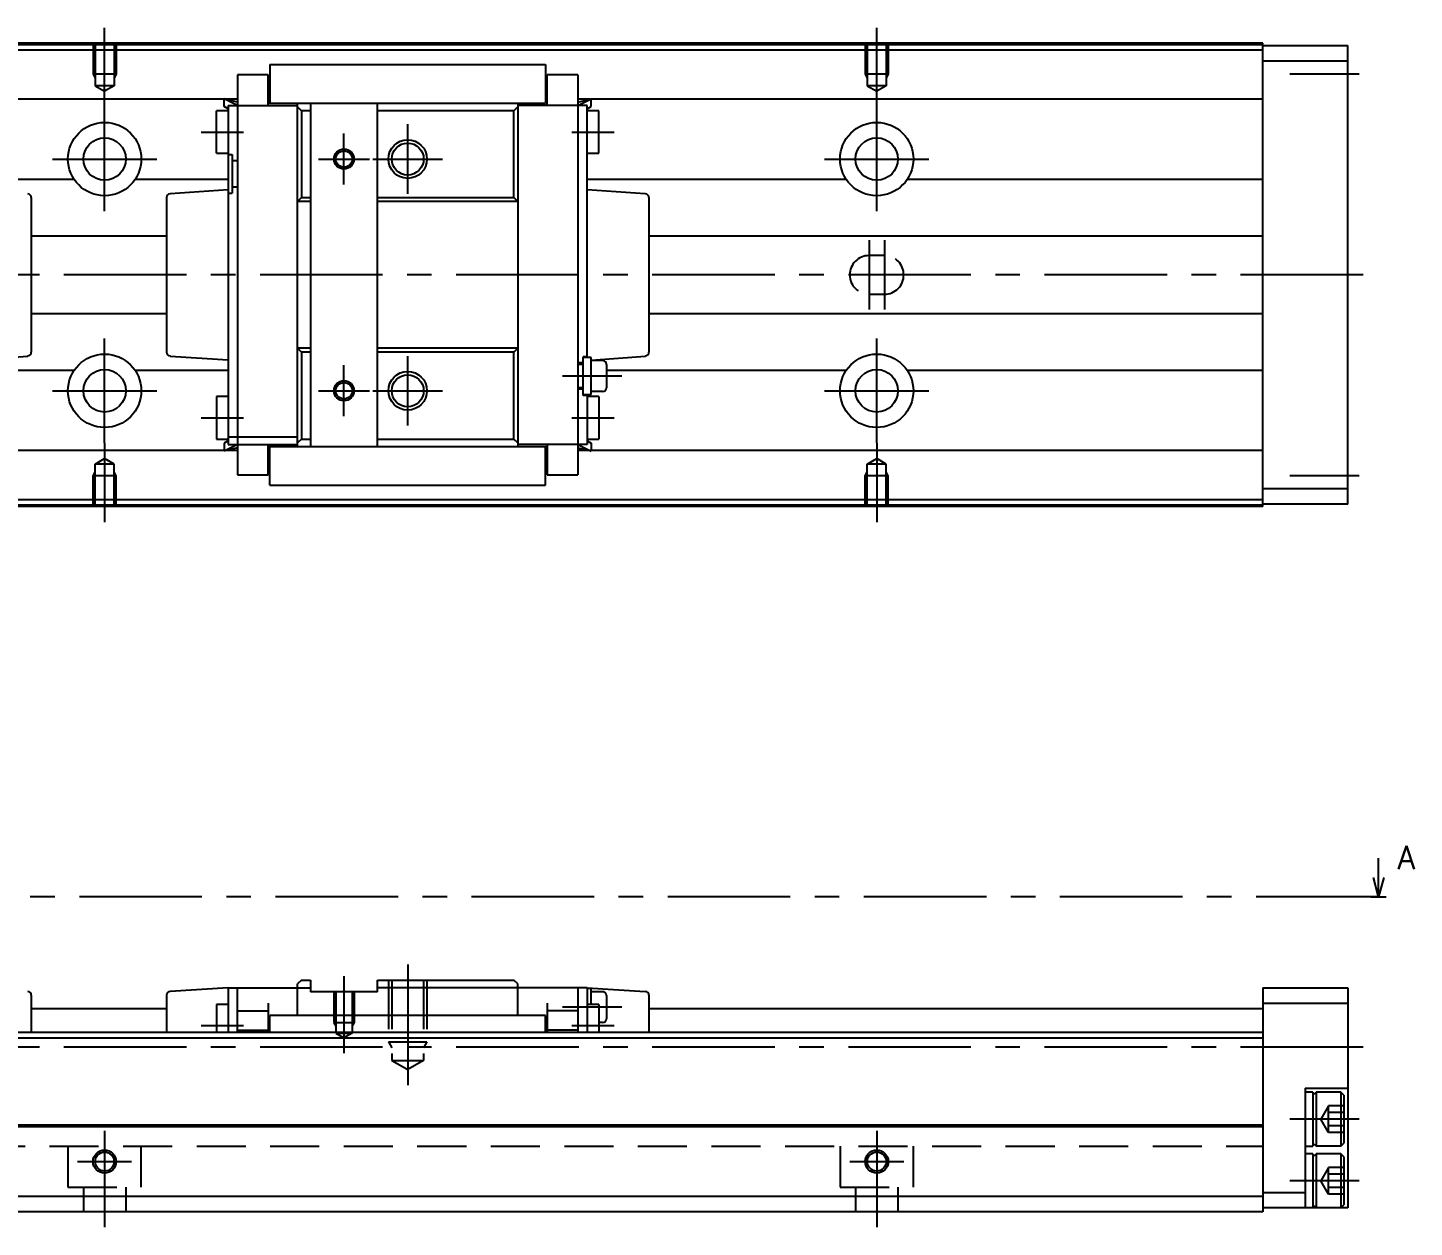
# Model space of a CAD drawing. Extents: x -2 to 554, y -8 to 279.
# Drawn here: x 374.8 to 554.4, y 8 to 163.3 of the extents above; entities that cross this region are included whole.
import ezdxf

# ---------------------------------------------------------------- set-up
doc = ezdxf.new("R2010")
doc.units = 0
doc.header["$LTSCALE"] = 0.5
doc.linetypes.add('CENTER', pattern=[50.8, 31.75, -6.35, 6.35, -6.35])
doc.linetypes.add('DASHED', pattern=[19.05, 12.7, -6.35])
for name, color, linetype in [('MSM_CENTER', 1, 'CENTER'), ('MSM_CONTINUOUS', 7, 'CONTINUOUS'), ('MSM_DASHED', 4, 'DASHED'), ('MSM_NARROW', 5, 'CONTINUOUS'), ('MSM_PART_NUMBER', 7, 'CONTINUOUS')]:
    doc.layers.add(name, color=color, linetype=linetype)
doc.styles.get("Standard").update_dxf_attribs({"font": 'txt.shx', "height": 3, "bigfont": 'bigfont.shx'})

msp = doc.modelspace()

# ---------------------------------------------------------------- linework, layer by layer
at = {"layer": 'MSM_CENTER'}
for p, q in [((384.76, 153.09), (384.76, 163.3)), ((484.76, 153.09), (484.76, 163.3)), ((547.26, 157.3), (538.26, 157.3)), ((384.76, 139.55), (384.76, 153.05)), ((484.76, 139.55), (484.76, 153.05)), ((397.26, 149.8), (402.76, 149.8)), ((415.76, 143), (415.76, 149.6)), ((424.01, 141.8), (424.01, 150.8)), ((445.26, 149.8), (450.76, 149.8)), ((378.01, 146.3), (391.51, 146.3)), ((412.46, 146.3), (419.06, 146.3)), ((419.51, 146.3), (428.51, 146.3)), ((478.01, 146.3), (491.51, 146.3)), ((483.76, 135.8), (483.76, 126.8)), ((485.76, 135.8), (485.76, 126.8)), ((547.76, 131.3), (196.26, 131.3)), ((384.76, 109.55), (384.76, 123.05)), ((484.76, 109.55), (484.76, 123.05)), ((424.01, 111.8), (424.01, 120.8)), ((415.76, 113), (415.76, 119.6)), ((451.76, 118.2), (444.06, 118.2)), ((378.01, 116.3), (391.51, 116.3)), ((412.46, 116.3), (419.06, 116.3)), ((419.51, 116.3), (428.51, 116.3)), ((478.01, 116.3), (491.51, 116.3)), ((397.26, 112.8), (402.76, 112.8)), ((445.26, 112.8), (450.76, 112.8)), ((384.76, 109.51), (384.76, 99.3)), ((484.76, 109.51), (484.76, 99.3)), ((547.26, 105.3), (538.26, 105.3)), ((549.76, 50.8), (188.76, 50.8)), ((424.01, 42), (424.01, 26.41)), ((415.76, 40.5), (415.76, 30.54)), ((451.76, 36.5), (444.06, 36.5)), ((397.26, 34.1), (402.76, 34.1)), ((445.26, 34.1), (450.76, 34.1)), ((547.76, 31.3), (196.26, 31.3)), ((547.26, 22), (538.26, 22)), ((384.76, 20.5), (384.76, 8)), ((484.76, 20.5), (484.76, 8)), ((381.26, 16.5), (388.26, 16.5)), ((481.26, 16.5), (488.26, 16.5)), ((547.26, 14), (538.26, 14))]:
    msp.add_line(p, q, dxfattribs=at)
at = {"layer": 'MSM_CONTINUOUS'}
for p, q in [((534.76, 161.3), (234.76, 161.3)), ((534.76, 161.1), (234.76, 161.1)), ((534.76, 160.4), (234.76, 160.4)), ((534.76, 101.3), (534.76, 161.3)), ((534.76, 161), (545.76, 161)), ((545.76, 101.6), (545.76, 161)), ((406.16, 158.52), (441.86, 158.52)), ((406.16, 158.52), (406.16, 153.55)), ((441.86, 158.52), (441.86, 153.55)), ((534.76, 159), (545.76, 159)), ((401.96, 157.2), (401.96, 105.4)), ((405.96, 157.2), (401.96, 157.2)), ((405.96, 153.25), (405.96, 157.2)), ((442.06, 153.25), (442.06, 157.2)), ((446.06, 157.2), (442.06, 157.2)), ((446.06, 157.2), (446.06, 105.4)), ((400.26, 154.05), (367.76, 154.05)), ((401.96, 153.25), (400.26, 154.1)), ((400.26, 153.1), (400.26, 154.1)), ((400.76, 152.8), (400.26, 153.1)), ((401.96, 154.05), (400.36, 154.05)), ((401.96, 153.67), (400.46, 154.05)), ((400.76, 153.25), (400.76, 109.35)), ((400.76, 153.25), (409.76, 153.25)), ((405.96, 153.55), (441.86, 153.55)), ((409.76, 109.05), (409.76, 153.55)), ((409.76, 153.05), (410.26, 152.55)), ((411.41, 153.55), (411.41, 109.05)), ((420.11, 109.05), (420.11, 153.55)), ((437.76, 152.55), (438.26, 153.05)), ((438.26, 153.55), (438.26, 109.05)), ((447.26, 153.25), (438.26, 153.25)), ((446.06, 153.25), (447.76, 154.1)), ((446.06, 153.67), (447.56, 154.05)), ((447.66, 154.05), (446.06, 154.05)), ((447.26, 120.6), (447.26, 153.25)), ((447.26, 152.8), (447.76, 153.1)), ((447.76, 153.1), (447.76, 154.1)), ((534.76, 154.05), (447.76, 154.05)), ((399.26, 147.05), (399.26, 152.55)), ((400.76, 152.55), (399.26, 152.55)), ((410.26, 152.55), (410.26, 141.3)), ((411.41, 152.55), (410.26, 152.55)), ((437.76, 152.55), (420.11, 152.55)), ((437.76, 141.3), (437.76, 152.55)), ((448.76, 152.55), (447.26, 152.55)), ((448.76, 147.05), (448.76, 152.55)), ((399.26, 147.05), (400.76, 147.05)), ((400.76, 146.9), (401.26, 146.9)), ((401.26, 146.9), (401.26, 141.9)), ((401.26, 146.1), (401.96, 146.1)), ((447.26, 147.05), (448.76, 147.05)), ((380.81, 143.66), (367.26, 143.66)), ((400.76, 143.66), (388.71, 143.66)), ((400.76, 142.3), (393.23, 141.8)), ((400.76, 141.9), (401.26, 141.9)), ((401.26, 142.7), (401.96, 142.7)), ((480.81, 143.66), (447.26, 143.66)), ((454.79, 141.8), (447.26, 142.3)), ((534.76, 143.66), (488.71, 143.66)), ((375.26, 141.3), (375.26, 121.3)), ((392.76, 141.3), (392.76, 121.3)), ((410.26, 141.3), (409.76, 140.8)), ((411.41, 140.8), (409.76, 140.8)), ((410.26, 141.3), (411.41, 141.3)), ((420.11, 141.3), (437.76, 141.3)), ((438.26, 140.8), (420.11, 140.8)), ((438.26, 140.8), (437.76, 141.3)), ((455.26, 141.3), (455.26, 121.3)), ((392.76, 136.3), (375.26, 136.3)), ((534.76, 136.3), (455.26, 136.3)), ((375.26, 126.3), (392.76, 126.3)), ((455.26, 126.3), (534.76, 126.3)), ((367.26, 120.23), (374.8, 120.8)), ((393.23, 120.8), (400.76, 120.3)), ((409.76, 121.8), (410.26, 121.3)), ((411.41, 121.8), (409.76, 121.8)), ((410.26, 121.3), (410.26, 110.05)), ((411.41, 121.3), (410.26, 121.3)), ((438.26, 121.8), (420.11, 121.8)), ((437.76, 121.3), (420.11, 121.3)), ((437.76, 121.3), (438.26, 121.8)), ((437.76, 110.05), (437.76, 121.3)), ((447.26, 120.7), (446.76, 120.7)), ((446.76, 115.7), (446.76, 120.7)), ((447.76, 120.6), (446.76, 120.6)), ((447.76, 120.27), (454.8, 120.8)), ((447.76, 115.8), (447.76, 120.6)), ((380.81, 118.94), (367.26, 118.94)), ((400.76, 118.94), (388.71, 118.94)), ((446.76, 119.9), (446.06, 119.9)), ((446.76, 119.7), (446.06, 119.7)), ((449.26, 120.2), (447.76, 120.2)), ((449.76, 119.7), (449.76, 116.7)), ((480.81, 118.94), (449.76, 118.94)), ((534.76, 118.94), (488.71, 118.94)), ((400.76, 115.55), (399.26, 115.55)), ((399.26, 115.55), (399.26, 110.05)), ((446.76, 116.7), (446.06, 116.7)), ((446.76, 116.5), (446.06, 116.5)), ((446.76, 115.8), (447.76, 115.8)), ((447.26, 115.7), (446.76, 115.7)), ((447.26, 115.8), (447.26, 109.35)), ((448.76, 115.55), (447.26, 115.55)), ((449.26, 116.2), (447.76, 116.2)), ((448.76, 115.55), (448.76, 110.05)), ((399.26, 110.05), (400.76, 110.05)), ((400.76, 109.8), (400.26, 109.5)), ((400.76, 110.35), (409.76, 110.35)), ((410.26, 110.05), (409.76, 109.55)), ((410.26, 110.05), (411.41, 110.05)), ((420.11, 110.05), (437.76, 110.05)), ((438.26, 109.55), (437.76, 110.05)), ((447.26, 110.05), (448.76, 110.05)), ((447.26, 109.8), (447.76, 109.5)), ((400.26, 108.55), (367.76, 108.55)), ((400.26, 109.5), (400.26, 108.5)), ((401.96, 109.35), (400.26, 108.5)), ((401.96, 108.55), (400.36, 108.55)), ((401.96, 108.92), (400.46, 108.55)), ((400.76, 109.35), (409.76, 109.35)), ((405.96, 105.4), (405.96, 109.35)), ((442.06, 109.05), (405.96, 109.05)), ((406.16, 104.08), (406.16, 109.05)), ((447.26, 109.35), (438.26, 109.35)), ((441.86, 104.08), (441.86, 109.05)), ((442.06, 109.35), (442.06, 105.4)), ((446.06, 109.35), (447.76, 108.5)), ((446.06, 108.92), (447.56, 108.55)), ((447.66, 108.55), (446.06, 108.55)), ((447.76, 109.5), (447.76, 108.5)), ((534.76, 108.55), (447.76, 108.55)), ((406.16, 106.55), (405.96, 106.55)), ((442.06, 106.55), (441.86, 106.55)), ((401.96, 105.4), (405.96, 105.4)), ((442.06, 105.4), (446.06, 105.4)), ((406.16, 104.08), (441.86, 104.08)), ((545.76, 103.6), (534.76, 103.6)), ((534.76, 102.2), (234.76, 102.2)), ((534.76, 101.5), (234.76, 101.5)), ((534.76, 101.3), (234.76, 101.3)), ((545.76, 101.6), (534.76, 101.6)), ((549.76, 50.8), (549.76, 55.8)), ((549.76, 50.8), (549.09, 53.3)), ((550.43, 53.3), (549.76, 50.8)), ((548.76, 50.8), (550.76, 50.8)), ((410.26, 40), (409.76, 39.5)), ((410.26, 40), (411.41, 40)), ((411.41, 40), (411.41, 38.5)), ((420.11, 40), (437.76, 40)), ((420.11, 38.5), (420.11, 40)), ((438.26, 39.5), (437.76, 40)), ((375.26, 38.03), (375.26, 33.2)), ((392.76, 38.03), (392.76, 33.2)), ((400.76, 39), (393.23, 38.53)), ((400.76, 39), (400.76, 33.2)), ((400.76, 39), (411.41, 39)), ((401.96, 33.2), (401.96, 39)), ((409.76, 35.4), (409.76, 39.5)), ((420.11, 38.5), (411.41, 38.5)), ((447.26, 39), (420.11, 39)), ((438.26, 35.4), (438.26, 39.5)), ((446.06, 39), (446.06, 33.2)), ((447.26, 39), (454.79, 38.53)), ((447.26, 39), (447.26, 33.2)), ((447.76, 38.9), (447.26, 38.9)), ((447.76, 36.85), (447.76, 38.9)), ((449.26, 38.5), (447.76, 38.5)), ((449.76, 38), (449.76, 35)), ((455.26, 38.03), (455.26, 33.2)), ((534.76, 39), (534.76, 10)), ((534.76, 39), (545.76, 39)), ((545.76, 39), (545.76, 10.5)), ((392.76, 36.3), (375.26, 36.3)), ((400.76, 36.85), (399.26, 36.85)), ((399.26, 36.85), (399.26, 33.2)), ((401.96, 36), (405.96, 36)), ((405.96, 37), (405.96, 33.2)), ((442.06, 37), (442.06, 33.2)), ((446.06, 36), (442.06, 36)), ((448.76, 36.85), (447.26, 36.85)), ((448.76, 36.85), (448.76, 33.2)), ((534.76, 36.3), (455.26, 36.3)), ((534.76, 37), (545.76, 37)), ((406.16, 35.1), (405.96, 35.1)), ((406.16, 34.3), (405.96, 34.3)), ((441.86, 35.4), (406.16, 35.4)), ((406.16, 33.2), (406.16, 35.4)), ((441.86, 33.2), (441.86, 35.4)), ((442.06, 35.1), (441.86, 35.1)), ((442.06, 34.3), (441.86, 34.3)), ((449.26, 34.5), (448.76, 34.5)), ((534.76, 33.2), (234.76, 33.2)), ((534.76, 32.5), (234.76, 32.5)), ((401.96, 33.5), (405.96, 33.5)), ((446.06, 33.5), (442.06, 33.5)), ((540.26, 26), (540.26, 10.5)), ((540.26, 26), (545.76, 26)), ((541.26, 25.5), (540.26, 25.5)), ((541.26, 25.5), (541.26, 18.5)), ((541.26, 25.1), (541.66, 25.5)), ((541.66, 25.5), (541.66, 18.5)), ((544.86, 25.5), (541.66, 25.5)), ((544.86, 25.5), (544.86, 18.5)), ((545.26, 25.1), (544.86, 25.5)), ((545.26, 25.1), (545.26, 18.9)), ((534.76, 21.2), (234.76, 21.2)), ((534.76, 21), (234.76, 21)), ((540.26, 18.5), (541.26, 18.5)), ((541.66, 18.5), (541.26, 18.9)), ((544.86, 18.5), (541.66, 18.5)), ((544.86, 18.5), (545.26, 18.9)), ((541.26, 17.5), (540.26, 17.5)), ((541.26, 17.5), (541.26, 10.5)), ((541.26, 17.1), (541.66, 17.5)), ((541.66, 17.5), (541.66, 10.5)), ((544.86, 17.5), (541.66, 17.5)), ((544.86, 17.5), (544.86, 10.5)), ((545.26, 17.1), (544.86, 17.5)), ((545.26, 17.1), (545.26, 10.9)), ((534.76, 12), (234.76, 12)), ((534.76, 12.5), (540.26, 12.5)), ((541.66, 10.5), (541.26, 10.9)), ((544.86, 10.5), (545.26, 10.9)), ((534.76, 10), (234.76, 10)), ((545.76, 10.5), (534.76, 10.5))]:
    msp.add_line(p, q, dxfattribs=at)
for centre, radius in [((384.76, 146.3), 4.75), ((484.76, 146.3), 4.75), ((384.76, 146.3), 2.75), ((415.76, 146.3), 1.06), ((424.01, 146.3), 2.07), ((484.76, 146.3), 2.75), ((384.76, 116.3), 4.75), ((484.76, 116.3), 4.75), ((384.76, 116.3), 2.75), ((484.76, 116.3), 2.75), ((415.76, 116.3), 1.06), ((424.01, 116.3), 2.07), ((384.76, 16.5), 1.23), ((484.76, 16.5), 1.23)]:
    msp.add_circle(centre, radius, dxfattribs=at)
for centre, start, end in [((374.76, 141.3), 0, 86.1934), ((393.26, 141.3), 93.8066, 180), ((454.76, 141.3), 0, 86.1934), ((374.76, 121.3), 274.3133, 0), ((393.26, 121.3), 180, 266.1934), ((454.76, 121.3), 274.3133, 0), ((449.26, 119.7), 0, 90), ((449.26, 116.7), 270, 0), ((374.76, 38.03), 0, 86.4237), ((393.26, 38.03), 93.5763, 180), ((449.26, 38), 0, 90), ((454.76, 38.03), 0, 86.4237), ((449.26, 35), 270, 0)]:
    msp.add_arc(centre, 0.5, start, end, dxfattribs=at)
at = {"layer": 'MSM_DASHED'}
for p, q in [((383.26, 161.3), (383.26, 157.3)), ((383.53, 161.3), (383.53, 155.8)), ((385.99, 161.3), (385.99, 155.8)), ((386.26, 161.3), (386.26, 157.3)), ((483.26, 161.3), (483.26, 157.3)), ((483.53, 161.3), (483.53, 155.8)), ((485.99, 161.3), (485.99, 155.8)), ((486.26, 161.3), (486.26, 157.3)), ((383.26, 157.3), (383.53, 156.83)), ((386.26, 157.3), (383.26, 157.3)), ((386.26, 157.3), (385.99, 156.83)), ((486.26, 157.3), (483.26, 157.3)), ((483.26, 157.3), (483.53, 156.83)), ((486.26, 157.3), (485.99, 156.83)), ((385.99, 155.8), (383.53, 155.8)), ((383.53, 155.8), (384.76, 155.09)), ((385.99, 155.8), (384.76, 155.09)), ((485.99, 155.8), (483.53, 155.8)), ((483.53, 155.8), (484.76, 155.09)), ((485.99, 155.8), (484.76, 155.09)), ((485.76, 133.8), (483.76, 133.8)), ((483.76, 128.8), (485.76, 128.8)), ((383.53, 106.8), (384.76, 107.51)), ((383.53, 101.3), (383.53, 106.8)), ((385.99, 106.8), (383.53, 106.8)), ((385.99, 106.8), (384.76, 107.51)), ((385.99, 101.3), (385.99, 106.8)), ((483.53, 106.8), (484.76, 107.51)), ((485.99, 106.8), (483.53, 106.8)), ((483.53, 101.3), (483.53, 106.8)), ((485.99, 106.8), (484.76, 107.51)), ((485.99, 101.3), (485.99, 106.8)), ((383.26, 105.3), (383.53, 105.77)), ((383.26, 101.3), (383.26, 105.3)), ((386.26, 105.3), (383.26, 105.3)), ((386.26, 105.3), (385.99, 105.77)), ((386.26, 101.3), (386.26, 105.3)), ((483.26, 105.3), (483.53, 105.77)), ((486.26, 105.3), (483.26, 105.3)), ((483.26, 101.3), (483.26, 105.3)), ((486.26, 105.3), (485.99, 105.77)), ((486.26, 101.3), (486.26, 105.3)), ((421.51, 40), (421.51, 32)), ((421.94, 40), (421.94, 29.6)), ((426.08, 40), (426.08, 29.6)), ((426.51, 40), (426.51, 32)), ((414.46, 38.5), (414.46, 34.5)), ((414.7, 38.5), (414.7, 33.15)), ((416.82, 38.5), (416.82, 33.15)), ((417.06, 38.5), (417.06, 34.5)), ((414.46, 34.5), (414.7, 34.08)), ((414.46, 34.5), (417.06, 34.5)), ((417.06, 34.5), (416.82, 34.08)), ((414.7, 33.15), (415.76, 32.54)), ((414.7, 33.15), (416.82, 33.15)), ((416.82, 33.15), (415.76, 32.54)), ((421.51, 32), (421.94, 31.25)), ((421.51, 32), (426.51, 32)), ((426.51, 32), (426.08, 31.25)), ((421.94, 29.6), (426.08, 29.6)), ((421.94, 29.6), (424.01, 28.41)), ((426.08, 29.6), (424.01, 28.41)), ((543.26, 23.73), (542.26, 22)), ((545.26, 23.73), (543.26, 23.73)), ((543.26, 20.27), (543.26, 23.73)), ((543.26, 20.27), (542.26, 22)), ((545.26, 22.87), (543.26, 22.87)), ((545.26, 21.13), (543.26, 21.13)), ((545.26, 20.27), (543.26, 20.27)), ((234.76, 18.5), (534.76, 18.5)), ((380.01, 18.5), (380.01, 13.2)), ((389.51, 13.2), (389.51, 18.5)), ((480.01, 18.5), (480.01, 13.2)), ((489.51, 13.2), (489.51, 18.5)), ((543.26, 15.73), (542.26, 14)), ((545.26, 15.73), (543.26, 15.73)), ((543.26, 12.27), (543.26, 15.73)), ((545.26, 14.87), (543.26, 14.87)), ((380.01, 13.2), (389.51, 13.2)), ((382.01, 13.2), (382.01, 10)), ((387.51, 13.2), (387.51, 10)), ((480.01, 13.2), (489.51, 13.2)), ((482.01, 13.2), (482.01, 10)), ((487.51, 13.2), (487.51, 10)), ((543.26, 12.27), (542.26, 14)), ((545.26, 13.13), (543.26, 13.13)), ((545.26, 12.27), (543.26, 12.27))]:
    msp.add_line(p, q, dxfattribs=at)
for centre, start, end in [((483.76, 131.3), 90, 270), ((485.76, 131.3), 270, 90)]:
    msp.add_arc(centre, 2.5, start, end, dxfattribs=at)
at = {"layer": 'MSM_NARROW'}
for centre, radius in [((415.76, 146.3), 1.3), ((424.01, 146.3), 2.5), ((424.01, 116.3), 2.5), ((415.76, 116.3), 1.3), ((384.76, 16.5), 1.5), ((484.76, 16.5), 1.5)]:
    msp.add_circle(centre, radius, dxfattribs=at)

# ---------------------------------------------------------------- texts
at = {"layer": 'MSM_PART_NUMBER'}
msp.add_text('A', height=3, dxfattribs=at).set_placement((552.2, 54.38))

doc.saveas('drawing.dxf')
